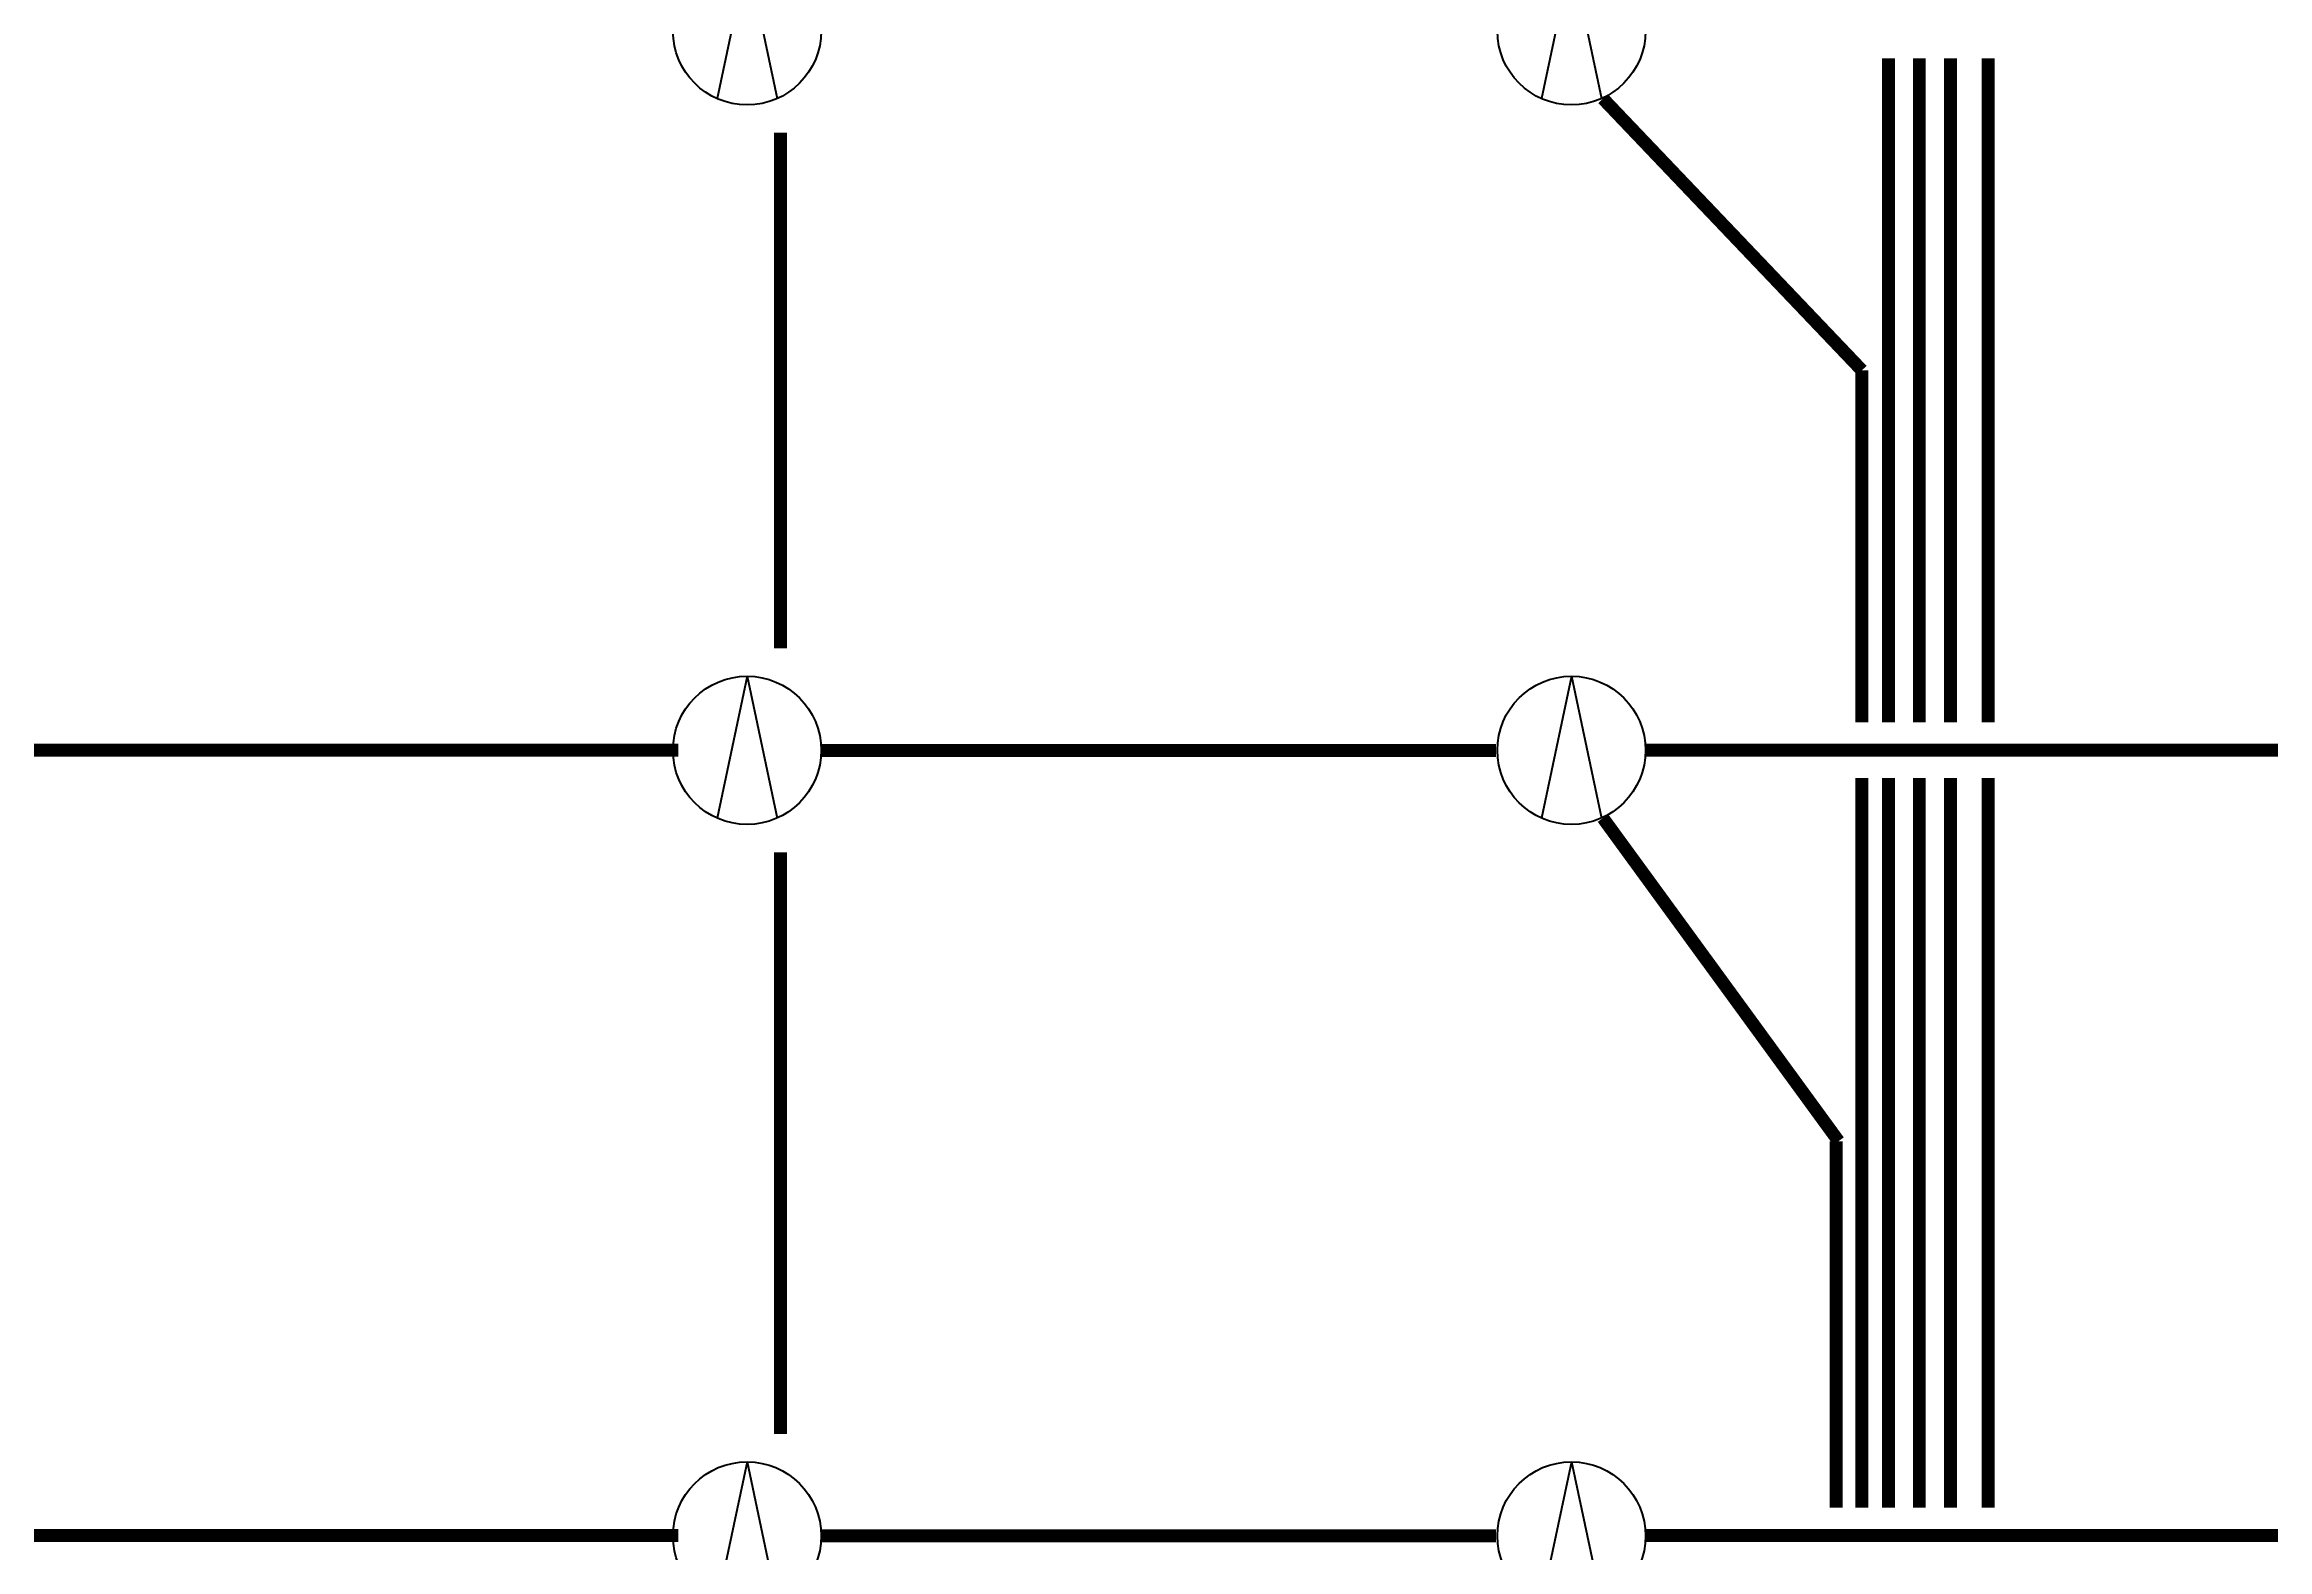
# Model space of a CAD drawing. Extents: x 12152 to 491505, y 111028 to 412681.
# Drawn here: x 80320 to 89320, y 193308 to 199401 of the extents above; entities that cross this region are included whole.
import ezdxf

# ---------------------------------------------------------------- set-up
doc = ezdxf.new("R2010")
doc.units = 0
doc.header["$LTSCALE"] = 1000
doc.header["$MEASUREMENT"] = 0
doc.layers.add('EQUIP-照明', color=3, linetype='Continuous')
doc.layers.add('WIRE-照明', color=1, linetype='Continuous')
doc.styles.add('_TCH_LABEL', font='COMPLEX', dxfattribs={"bigfont": 'GBCBIG'})

# ---------------------------------------------------------------- blocks, each defined once
blk = doc.blocks.new('$equip$00001177')
for q in [(-0.203, -0.457), (0.203, -0.457)]:
    blk.add_line((0, 0.5), q)
blk.add_circle((0, 0), 0.5)
at = {"style": '_TCH_LABEL', "flags": 9}
blk.add_attdef('A', (0, 0), '', height=0.00002, dxfattribs=at)

msp = doc.modelspace()

# ---------------------------------------------------------------- linework, layer by layer
at = {"layer": 'WIRE-照明', "linetype": 'Continuous', "const_width": 52.5}
for points in [[(87785.1, 199345.2), (87785.1, 196656.5)], [(87910.2, 199345.2), (87910.2, 196656.5)], [(88036.1, 199345.2), (88036.1, 196656.5)], [(88189.1, 196656.5), (88189.1, 199345.2)], [(86629.3, 199181.6), (87677.7, 198081.5)], [(83299.9, 196955.8), (83299.9, 199043.3)], [(87677.7, 198081.5), (87677.7, 196656.5)], [(79608.7, 196543.9), (82885.5, 196543.9)], [(83464.4, 196542.6), (86196.3, 196542.6)], [(86801.9, 196543.9), (90052.7, 196543.9)], [(87677.7, 196431.5), (87677.7, 193477.3)], [(87785.1, 196431.5), (87785.1, 193477.3)], [(87910.2, 196431.5), (87910.2, 193477.3)], [(88036.1, 196431.5), (88036.1, 193477.3)], [(88189.1, 193477.3), (88189.1, 196431.5)], [(86629.3, 196269.1), (87583.1, 194961)], [(83299.9, 193775.4), (83299.9, 196130.8)], [(87573.5, 194961), (87573.5, 193477.3)], [(79608.7, 193364.7), (82885.5, 193364.7)], [(83464.4, 193363.4), (86196.3, 193363.4)], [(86801.9, 193364.7), (90052.7, 193364.7)]]:
    msp.add_lwpolyline(points, dxfattribs=at)

# ---------------------------------------------------------------- block references
at = {"layer": 'EQUIP-照明'}
ref = msp.add_blockref('$equip$00001177', (83164.4, 199455.8), dxfattribs=dict(at, xscale=600, yscale=600, zscale=600))
ref.add_attrib('A', '深照型灯', (83164.4, 199455.8), dxfattribs={"layer": '0', "height": 0.012, "style": '_TCH_LABEL', "flags": 8})
ref = msp.add_blockref('$equip$00001177', (86501.9, 199455.8), dxfattribs=dict(at, xscale=600, yscale=600, zscale=600))
ref.add_attrib('A', '深照型灯', (86501.9, 199455.8), dxfattribs={"layer": '0', "height": 0.012, "style": '_TCH_LABEL', "flags": 8})
ref = msp.add_blockref('$equip$00001177', (83164.4, 196543.3), dxfattribs=dict(at, xscale=600, yscale=600, zscale=600))
ref.add_attrib('A', '深照型灯', (83164.4, 196543.3), dxfattribs={"layer": '0', "height": 0.012, "style": '_TCH_LABEL', "flags": 8})
ref = msp.add_blockref('$equip$00001177', (86501.9, 196543.3), dxfattribs=dict(at, xscale=600, yscale=600, zscale=600))
ref.add_attrib('A', '深照型灯', (86501.9, 196543.3), dxfattribs={"layer": '0', "height": 0.012, "style": '_TCH_LABEL', "flags": 8})
ref = msp.add_blockref('$equip$00001177', (83164.4, 193362.9), dxfattribs=dict(at, xscale=600, yscale=600, zscale=600))
ref.add_attrib('A', '深照型灯', (83164.4, 193362.9), dxfattribs={"layer": '0', "height": 0.012, "style": '_TCH_LABEL', "flags": 8})
ref = msp.add_blockref('$equip$00001177', (86501.9, 193362.9), dxfattribs=dict(at, xscale=600, yscale=600, zscale=600))
ref.add_attrib('A', '深照型灯', (86501.9, 193362.9), dxfattribs={"layer": '0', "height": 0.012, "style": '_TCH_LABEL', "flags": 8})

doc.saveas('drawing.dxf')
